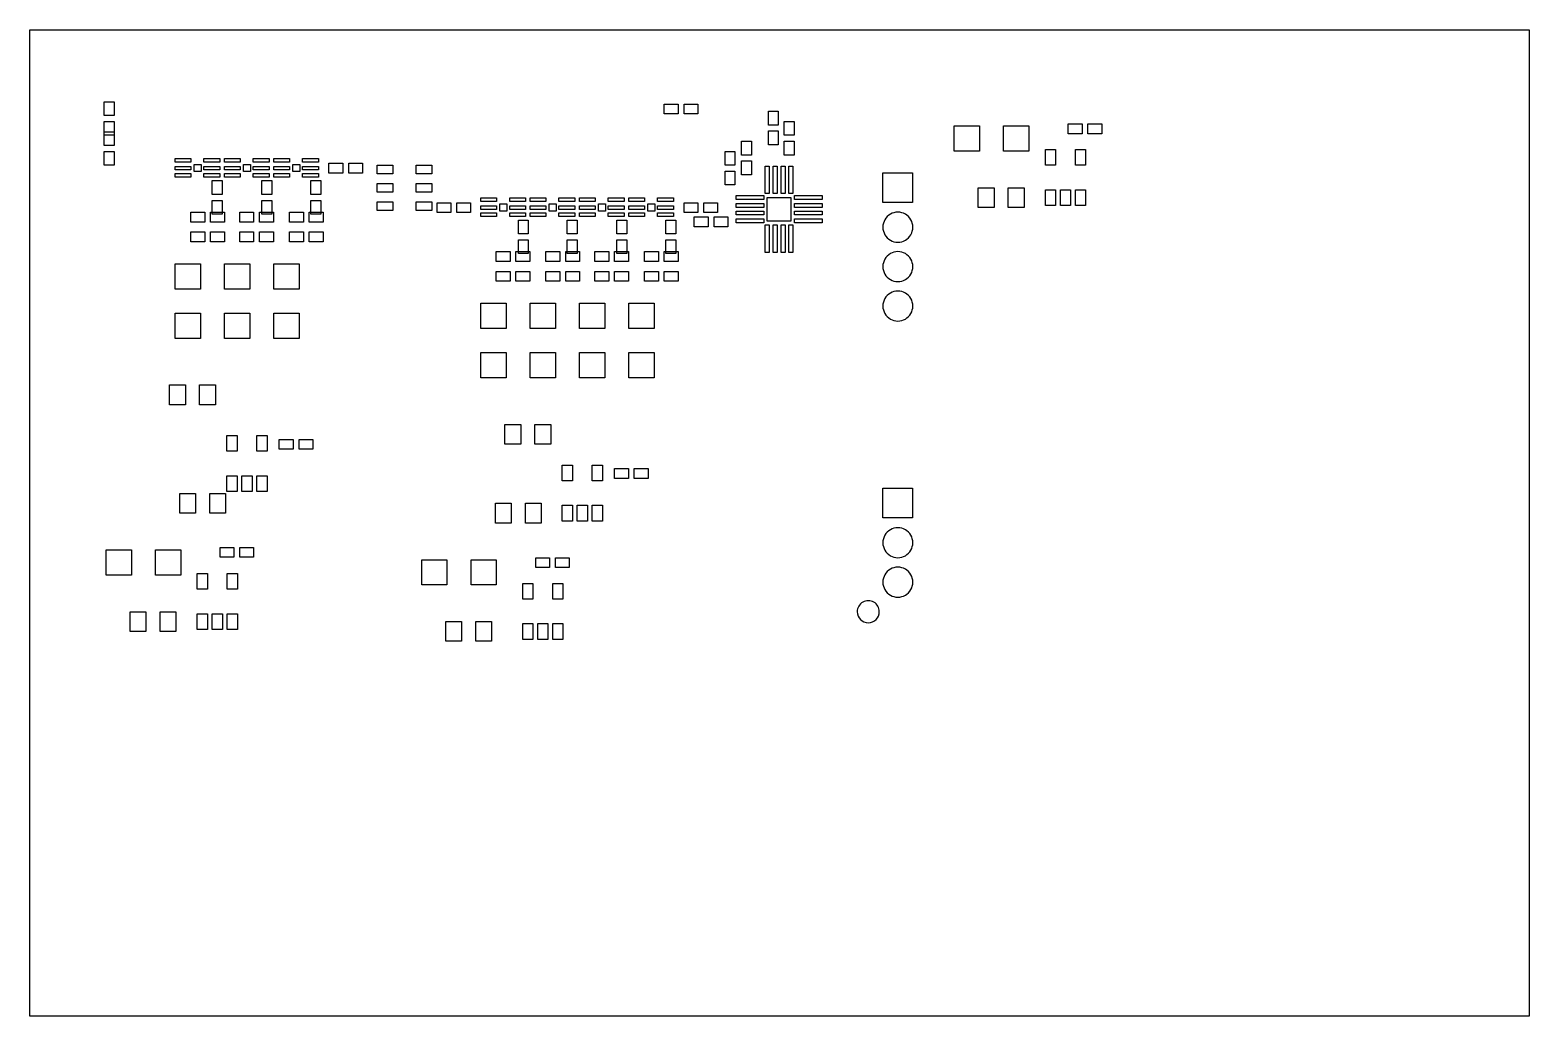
# Model space of a CAD drawing. Extents: x 0.02 to 8.28, y 6.1 to 11.54.
import ezdxf

# ---------------------------------------------------------------- set-up
doc = ezdxf.new("R2010")
doc.units = 0
doc.layers.get('0').update_dxf_attribs({"linetype": 'CONTINUOUS'})

msp = doc.modelspace()

# ---------------------------------------------------------------- linework, layer by layer
at = {"color": 7}
for points in [[(0.016062, 11.542731), (8.283778, 11.542731), (8.283778, 6.103444), (0.016062, 6.103444), (0.016062, 11.542731)], [(0.425096, 11.146751), (0.479489, 11.146751), (0.479489, 11.070601), (0.425096, 11.070601), (0.425096, 11.146751)], [(3.514611, 11.133696), (3.590761, 11.133696), (3.590761, 11.079304), (3.514611, 11.079304), (3.514611, 11.133696)], [(3.623397, 11.133696), (3.699547, 11.133696), (3.699547, 11.079304), (3.623397, 11.079304), (3.623397, 11.133696)], [(4.089, 11.094534), (4.143393, 11.094534), (4.143393, 11.018384), (4.089, 11.018384), (4.089, 11.094534)], [(0.425096, 11.037965), (0.479489, 11.037965), (0.479489, 10.961815), (0.425096, 10.961815), (0.425096, 11.037965)], [(4.176029, 11.037965), (4.230421, 11.037965), (4.230421, 10.961815), (4.176029, 10.961815), (4.176029, 11.037965)], [(5.113762, 11.014032), (5.253007, 11.014032), (5.253007, 10.874786), (5.113762, 10.874786), (5.113762, 11.014032)], [(5.385726, 11.014032), (5.524972, 11.014032), (5.524972, 10.874786), (5.385726, 10.874786), (5.385726, 11.014032)], [(5.742543, 11.024911), (5.818693, 11.024911), (5.818693, 10.970518), (5.742543, 10.970518), (5.742543, 11.024911)], [(5.851329, 11.024911), (5.927479, 11.024911), (5.927479, 10.970518), (5.851329, 10.970518), (5.851329, 11.024911)], [(0.425096, 10.981396), (0.479489, 10.981396), (0.479489, 10.905246), (0.425096, 10.905246), (0.425096, 10.981396)], [(3.941051, 10.929179), (3.995444, 10.929179), (3.995444, 10.853029), (3.941051, 10.853029), (3.941051, 10.929179)], [(4.089, 10.985748), (4.143393, 10.985748), (4.143393, 10.909598), (4.089, 10.909598), (4.089, 10.985748)], [(4.176029, 10.929179), (4.230421, 10.929179), (4.230421, 10.853029), (4.176029, 10.853029), (4.176029, 10.929179)], [(0.425096, 10.872611), (0.479489, 10.872611), (0.479489, 10.796461), (0.425096, 10.796461), (0.425096, 10.872611)], [(0.816725, 10.833448), (0.903753, 10.833448), (0.903753, 10.813866), (0.816725, 10.813866), (0.816725, 10.833448)], [(0.975552, 10.833448), (1.062581, 10.833448), (1.062581, 10.813866), (0.975552, 10.813866), (0.975552, 10.833448)], [(1.088689, 10.833448), (1.175718, 10.833448), (1.175718, 10.813866), (1.088689, 10.813866), (1.088689, 10.833448)], [(1.247516, 10.833448), (1.334545, 10.833448), (1.334545, 10.813866), (1.247516, 10.813866), (1.247516, 10.833448)], [(1.360653, 10.833448), (1.447682, 10.833448), (1.447682, 10.813866), (1.360653, 10.813866), (1.360653, 10.833448)], [(1.519481, 10.833448), (1.606509, 10.833448), (1.606509, 10.813866), (1.519481, 10.813866), (1.519481, 10.833448)], [(3.849671, 10.872611), (3.904064, 10.872611), (3.904064, 10.796461), (3.849671, 10.796461), (3.849671, 10.872611)], [(5.616352, 10.883489), (5.67292, 10.883489), (5.67292, 10.796461), (5.616352, 10.796461), (5.616352, 10.883489)], [(5.781706, 10.883489), (5.838275, 10.883489), (5.838275, 10.796461), (5.781706, 10.796461), (5.781706, 10.883489)], [(0.816725, 10.789934), (0.903753, 10.789934), (0.903753, 10.770352), (0.816725, 10.770352), (0.816725, 10.789934)], [(0.816725, 10.750771), (0.903753, 10.750771), (0.903753, 10.731189), (0.816725, 10.731189), (0.816725, 10.750771)], [(0.921159, 10.800812), (0.960322, 10.800812), (0.960322, 10.761649), (0.921159, 10.761649), (0.921159, 10.800812)], [(0.975552, 10.789934), (1.062581, 10.789934), (1.062581, 10.770352), (0.975552, 10.770352), (0.975552, 10.789934)], [(0.975552, 10.750771), (1.062581, 10.750771), (1.062581, 10.731189), (0.975552, 10.731189), (0.975552, 10.750771)], [(1.088689, 10.789934), (1.175718, 10.789934), (1.175718, 10.770352), (1.088689, 10.770352), (1.088689, 10.789934)], [(1.088689, 10.750771), (1.175718, 10.750771), (1.175718, 10.731189), (1.088689, 10.731189), (1.088689, 10.750771)], [(1.193123, 10.800812), (1.232286, 10.800812), (1.232286, 10.761649), (1.193123, 10.761649), (1.193123, 10.800812)], [(1.247516, 10.789934), (1.334545, 10.789934), (1.334545, 10.770352), (1.247516, 10.770352), (1.247516, 10.789934)], [(1.247516, 10.750771), (1.334545, 10.750771), (1.334545, 10.731189), (1.247516, 10.731189), (1.247516, 10.750771)], [(1.360653, 10.789934), (1.447682, 10.789934), (1.447682, 10.770352), (1.360653, 10.770352), (1.360653, 10.789934)], [(1.360653, 10.750771), (1.447682, 10.750771), (1.447682, 10.731189), (1.360653, 10.731189), (1.360653, 10.750771)], [(1.465088, 10.800812), (1.504251, 10.800812), (1.504251, 10.761649), (1.465088, 10.761649), (1.465088, 10.800812)], [(1.519481, 10.789934), (1.606509, 10.789934), (1.606509, 10.770352), (1.519481, 10.770352), (1.519481, 10.789934)], [(1.519481, 10.750771), (1.606509, 10.750771), (1.606509, 10.731189), (1.519481, 10.731189), (1.519481, 10.750771)], [(1.665254, 10.807339), (1.741404, 10.807339), (1.741404, 10.752946), (1.665254, 10.752946), (1.665254, 10.807339)], [(1.774039, 10.807339), (1.850189, 10.807339), (1.850189, 10.752946), (1.774039, 10.752946), (1.774039, 10.807339)], [(1.930691, 10.796461), (2.017719, 10.796461), (2.017719, 10.748595), (1.930691, 10.748595), (1.930691, 10.796461)], [(2.146087, 10.796461), (2.233115, 10.796461), (2.233115, 10.748595), (2.146087, 10.748595), (2.146087, 10.796461)], [(3.849671, 10.763825), (3.904064, 10.763825), (3.904064, 10.687675), (3.849671, 10.687675), (3.849671, 10.763825)], [(3.941051, 10.820394), (3.995444, 10.820394), (3.995444, 10.744243), (3.941051, 10.744243), (3.941051, 10.820394)], [(4.071594, 10.792109), (4.093351, 10.792109), (4.093351, 10.639809), (4.071594, 10.639809), (4.071594, 10.792109)], [(4.115109, 10.792109), (4.136866, 10.792109), (4.136866, 10.639809), (4.115109, 10.639809), (4.115109, 10.792109)], [(4.158623, 10.792109), (4.18038, 10.792109), (4.18038, 10.639809), (4.158623, 10.639809), (4.158623, 10.792109)], [(4.202137, 10.792109), (4.223894, 10.792109), (4.223894, 10.639809), (4.202137, 10.639809), (4.202137, 10.792109)], [(4.719957, 10.755122), (4.883136, 10.755122), (4.883136, 10.591943), (4.719957, 10.591943), (4.719957, 10.755122)], [(1.021242, 10.711608), (1.075635, 10.711608), (1.075635, 10.635458), (1.021242, 10.635458), (1.021242, 10.711608)], [(1.295382, 10.711608), (1.349775, 10.711608), (1.349775, 10.635458), (1.295382, 10.635458), (1.295382, 10.711608)], [(1.565171, 10.711608), (1.619564, 10.711608), (1.619564, 10.635458), (1.565171, 10.635458), (1.565171, 10.711608)], [(1.930691, 10.696378), (2.017719, 10.696378), (2.017719, 10.648512), (1.930691, 10.648512), (1.930691, 10.696378)], [(2.146087, 10.696378), (2.233115, 10.696378), (2.233115, 10.648512), (2.146087, 10.648512), (2.146087, 10.696378)], [(5.24648, 10.672445), (5.333509, 10.672445), (5.333509, 10.563659), (5.24648, 10.563659), (5.24648, 10.672445)], [(5.411835, 10.672445), (5.498863, 10.672445), (5.498863, 10.563659), (5.411835, 10.563659), (5.411835, 10.672445)], [(1.021242, 10.602822), (1.075635, 10.602822), (1.075635, 10.526672), (1.021242, 10.526672), (1.021242, 10.602822)], [(1.295382, 10.602822), (1.349775, 10.602822), (1.349775, 10.526672), (1.295382, 10.526672), (1.295382, 10.602822)], [(1.565171, 10.602822), (1.619564, 10.602822), (1.619564, 10.526672), (1.565171, 10.526672), (1.565171, 10.602822)], [(1.930691, 10.594119), (2.017719, 10.594119), (2.017719, 10.546253), (1.930691, 10.546253), (1.930691, 10.594119)], [(2.146087, 10.594119), (2.233115, 10.594119), (2.233115, 10.546253), (2.146087, 10.546253), (2.146087, 10.594119)], [(2.261399, 10.589768), (2.337549, 10.589768), (2.337549, 10.535375), (2.261399, 10.535375), (2.261399, 10.589768)], [(2.370185, 10.589768), (2.446335, 10.589768), (2.446335, 10.535375), (2.370185, 10.535375), (2.370185, 10.589768)], [(2.502904, 10.615876), (2.589932, 10.615876), (2.589932, 10.596295), (2.502904, 10.596295), (2.502904, 10.615876)], [(2.607338, 10.583241), (2.646501, 10.583241), (2.646501, 10.544078), (2.607338, 10.544078), (2.607338, 10.583241)], [(2.661731, 10.615876), (2.74876, 10.615876), (2.74876, 10.596295), (2.661731, 10.596295), (2.661731, 10.615876)], [(2.774868, 10.615876), (2.861897, 10.615876), (2.861897, 10.596295), (2.774868, 10.596295), (2.774868, 10.615876)], [(2.879302, 10.583241), (2.918465, 10.583241), (2.918465, 10.544078), (2.879302, 10.544078), (2.879302, 10.583241)], [(2.933695, 10.615876), (3.020724, 10.615876), (3.020724, 10.596295), (2.933695, 10.596295), (2.933695, 10.615876)], [(3.046833, 10.615876), (3.133861, 10.615876), (3.133861, 10.596295), (3.046833, 10.596295), (3.046833, 10.615876)], [(3.151267, 10.583241), (3.19043, 10.583241), (3.19043, 10.544078), (3.151267, 10.544078), (3.151267, 10.583241)], [(3.20566, 10.615876), (3.292688, 10.615876), (3.292688, 10.596295), (3.20566, 10.596295), (3.20566, 10.615876)], [(3.318797, 10.615876), (3.405825, 10.615876), (3.405825, 10.596295), (3.318797, 10.596295), (3.318797, 10.615876)], [(3.423231, 10.583241), (3.462394, 10.583241), (3.462394, 10.544078), (3.423231, 10.544078), (3.423231, 10.583241)], [(3.477624, 10.615876), (3.564653, 10.615876), (3.564653, 10.596295), (3.477624, 10.596295), (3.477624, 10.615876)], [(3.623397, 10.589768), (3.699547, 10.589768), (3.699547, 10.535375), (3.623397, 10.535375), (3.623397, 10.589768)], [(3.732183, 10.589768), (3.808333, 10.589768), (3.808333, 10.535375), (3.732183, 10.535375), (3.732183, 10.589768)], [(3.910591, 10.628931), (4.062891, 10.628931), (4.062891, 10.607173), (3.910591, 10.607173), (3.910591, 10.628931)], [(3.910591, 10.585416), (4.062891, 10.585416), (4.062891, 10.563659), (3.910591, 10.563659), (3.910591, 10.585416)], [(4.082473, 10.618052), (4.213016, 10.618052), (4.213016, 10.487509), (4.082473, 10.487509), (4.082473, 10.618052)], [(4.232597, 10.628931), (4.384897, 10.628931), (4.384897, 10.607173), (4.232597, 10.607173), (4.232597, 10.628931)], [(4.232597, 10.585416), (4.384897, 10.585416), (4.384897, 10.563659), (4.232597, 10.563659), (4.232597, 10.585416)], [(5.616352, 10.661566), (5.67292, 10.661566), (5.67292, 10.574538), (5.616352, 10.574538), (5.616352, 10.661566)], [(5.699029, 10.661566), (5.755598, 10.661566), (5.755598, 10.574538), (5.699029, 10.574538), (5.699029, 10.661566)], [(5.781706, 10.661566), (5.838275, 10.661566), (5.838275, 10.574538), (5.781706, 10.574538), (5.781706, 10.661566)], [(0.903753, 10.537551), (0.979903, 10.537551), (0.979903, 10.483158), (0.903753, 10.483158), (0.903753, 10.537551)], [(1.012539, 10.537551), (1.088689, 10.537551), (1.088689, 10.483158), (1.012539, 10.483158), (1.012539, 10.537551)], [(1.173542, 10.537551), (1.249692, 10.537551), (1.249692, 10.483158), (1.173542, 10.483158), (1.173542, 10.537551)], [(1.282328, 10.537551), (1.358478, 10.537551), (1.358478, 10.483158), (1.282328, 10.483158), (1.282328, 10.537551)], [(1.447682, 10.537551), (1.523832, 10.537551), (1.523832, 10.483158), (1.447682, 10.483158), (1.447682, 10.537551)], [(1.556468, 10.537551), (1.632618, 10.537551), (1.632618, 10.483158), (1.556468, 10.483158), (1.556468, 10.537551)], [(2.502904, 10.572362), (2.589932, 10.572362), (2.589932, 10.552781), (2.502904, 10.552781), (2.502904, 10.572362)], [(2.502904, 10.533199), (2.589932, 10.533199), (2.589932, 10.513618), (2.502904, 10.513618), (2.502904, 10.533199)], [(2.661731, 10.572362), (2.74876, 10.572362), (2.74876, 10.552781), (2.661731, 10.552781), (2.661731, 10.572362)], [(2.661731, 10.533199), (2.74876, 10.533199), (2.74876, 10.513618), (2.661731, 10.513618), (2.661731, 10.533199)], [(2.774868, 10.572362), (2.861897, 10.572362), (2.861897, 10.552781), (2.774868, 10.552781), (2.774868, 10.572362)], [(2.774868, 10.533199), (2.861897, 10.533199), (2.861897, 10.513618), (2.774868, 10.513618), (2.774868, 10.533199)], [(2.933695, 10.572362), (3.020724, 10.572362), (3.020724, 10.552781), (2.933695, 10.552781), (2.933695, 10.572362)], [(2.933695, 10.533199), (3.020724, 10.533199), (3.020724, 10.513618), (2.933695, 10.513618), (2.933695, 10.533199)], [(3.046833, 10.572362), (3.133861, 10.572362), (3.133861, 10.552781), (3.046833, 10.552781), (3.046833, 10.572362)], [(3.046833, 10.533199), (3.133861, 10.533199), (3.133861, 10.513618), (3.046833, 10.513618), (3.046833, 10.533199)], [(3.20566, 10.572362), (3.292688, 10.572362), (3.292688, 10.552781), (3.20566, 10.552781), (3.20566, 10.572362)], [(3.20566, 10.533199), (3.292688, 10.533199), (3.292688, 10.513618), (3.20566, 10.513618), (3.20566, 10.533199)], [(3.318797, 10.572362), (3.405825, 10.572362), (3.405825, 10.552781), (3.318797, 10.552781), (3.318797, 10.572362)], [(3.318797, 10.533199), (3.405825, 10.533199), (3.405825, 10.513618), (3.318797, 10.513618), (3.318797, 10.533199)], [(3.477624, 10.572362), (3.564653, 10.572362), (3.564653, 10.552781), (3.477624, 10.552781), (3.477624, 10.572362)], [(3.477624, 10.533199), (3.564653, 10.533199), (3.564653, 10.513618), (3.477624, 10.513618), (3.477624, 10.533199)], [(3.679966, 10.511442), (3.756116, 10.511442), (3.756116, 10.457049), (3.679966, 10.457049), (3.679966, 10.511442)], [(3.788751, 10.511442), (3.864901, 10.511442), (3.864901, 10.457049), (3.788751, 10.457049), (3.788751, 10.511442)], [(3.910591, 10.544078), (4.062891, 10.544078), (4.062891, 10.522321), (3.910591, 10.522321), (3.910591, 10.544078)], [(3.910591, 10.500563), (4.062891, 10.500563), (4.062891, 10.478806), (3.910591, 10.478806), (3.910591, 10.500563)], [(4.232597, 10.544078), (4.384897, 10.544078), (4.384897, 10.522321), (4.232597, 10.522321), (4.232597, 10.544078)], [(4.232597, 10.500563), (4.384897, 10.500563), (4.384897, 10.478806), (4.232597, 10.478806), (4.232597, 10.500563)], [(0.903753, 10.428765), (0.979903, 10.428765), (0.979903, 10.374372), (0.903753, 10.374372), (0.903753, 10.428765)], [(1.012539, 10.428765), (1.088689, 10.428765), (1.088689, 10.374372), (1.012539, 10.374372), (1.012539, 10.428765)], [(1.173542, 10.428765), (1.249692, 10.428765), (1.249692, 10.374372), (1.173542, 10.374372), (1.173542, 10.428765)], [(1.282328, 10.428765), (1.358478, 10.428765), (1.358478, 10.374372), (1.282328, 10.374372), (1.282328, 10.428765)], [(1.447682, 10.428765), (1.523832, 10.428765), (1.523832, 10.374372), (1.447682, 10.374372), (1.447682, 10.428765)], [(1.556468, 10.428765), (1.632618, 10.428765), (1.632618, 10.374372), (1.556468, 10.374372), (1.556468, 10.428765)], [(2.709597, 10.494036), (2.76399, 10.494036), (2.76399, 10.417886), (2.709597, 10.417886), (2.709597, 10.494036)], [(2.979385, 10.494036), (3.033778, 10.494036), (3.033778, 10.417886), (2.979385, 10.417886), (2.979385, 10.494036)], [(3.253525, 10.494036), (3.307918, 10.494036), (3.307918, 10.417886), (3.253525, 10.417886), (3.253525, 10.494036)], [(3.523314, 10.494036), (3.577707, 10.494036), (3.577707, 10.417886), (3.523314, 10.417886), (3.523314, 10.494036)], [(4.071594, 10.467928), (4.093351, 10.467928), (4.093351, 10.315628), (4.071594, 10.315628), (4.071594, 10.467928)], [(4.115109, 10.467928), (4.136866, 10.467928), (4.136866, 10.315628), (4.115109, 10.315628), (4.115109, 10.467928)], [(4.158623, 10.467928), (4.18038, 10.467928), (4.18038, 10.315628), (4.158623, 10.315628), (4.158623, 10.467928)], [(4.202137, 10.467928), (4.223894, 10.467928), (4.223894, 10.315628), (4.202137, 10.315628), (4.202137, 10.467928)], [(4.885312, 10.454873), (4.885312, 10.454873)], [(2.709597, 10.38525), (2.76399, 10.38525), (2.76399, 10.3091), (2.709597, 10.3091), (2.709597, 10.38525)], [(2.979385, 10.38525), (3.033778, 10.38525), (3.033778, 10.3091), (2.979385, 10.3091), (2.979385, 10.38525)], [(3.253525, 10.38525), (3.307918, 10.38525), (3.307918, 10.3091), (3.253525, 10.3091), (3.253525, 10.38525)], [(3.523314, 10.38525), (3.577707, 10.38525), (3.577707, 10.3091), (3.523314, 10.3091), (3.523314, 10.38525)], [(0.816725, 10.252532), (0.955971, 10.252532), (0.955971, 10.113286), (0.816725, 10.113286), (0.816725, 10.252532)], [(1.088689, 10.252532), (1.227935, 10.252532), (1.227935, 10.113286), (1.088689, 10.113286), (1.088689, 10.252532)], [(1.360653, 10.252532), (1.499899, 10.252532), (1.499899, 10.113286), (1.360653, 10.113286), (1.360653, 10.252532)], [(2.587757, 10.319979), (2.663907, 10.319979), (2.663907, 10.265586), (2.587757, 10.265586), (2.587757, 10.319979)], [(2.696542, 10.319979), (2.772692, 10.319979), (2.772692, 10.265586), (2.696542, 10.265586), (2.696542, 10.319979)], [(2.861897, 10.319979), (2.938047, 10.319979), (2.938047, 10.265586), (2.861897, 10.265586), (2.861897, 10.319979)], [(2.970682, 10.319979), (3.046833, 10.319979), (3.046833, 10.265586), (2.970682, 10.265586), (2.970682, 10.319979)], [(3.131685, 10.319979), (3.207835, 10.319979), (3.207835, 10.265586), (3.131685, 10.265586), (3.131685, 10.319979)], [(3.240471, 10.319979), (3.316621, 10.319979), (3.316621, 10.265586), (3.240471, 10.265586), (3.240471, 10.319979)], [(3.405825, 10.319979), (3.481975, 10.319979), (3.481975, 10.265586), (3.405825, 10.265586), (3.405825, 10.319979)], [(3.514611, 10.319979), (3.590761, 10.319979), (3.590761, 10.265586), (3.514611, 10.265586), (3.514611, 10.319979)], [(2.587757, 10.211193), (2.663907, 10.211193), (2.663907, 10.1568), (2.587757, 10.1568), (2.587757, 10.211193)], [(2.696542, 10.211193), (2.772692, 10.211193), (2.772692, 10.1568), (2.696542, 10.1568), (2.696542, 10.211193)], [(2.861897, 10.211193), (2.938047, 10.211193), (2.938047, 10.1568), (2.861897, 10.1568), (2.861897, 10.211193)], [(2.970682, 10.211193), (3.046833, 10.211193), (3.046833, 10.1568), (2.970682, 10.1568), (2.970682, 10.211193)], [(3.131685, 10.211193), (3.207835, 10.211193), (3.207835, 10.1568), (3.131685, 10.1568), (3.131685, 10.211193)], [(3.240471, 10.211193), (3.316621, 10.211193), (3.316621, 10.1568), (3.240471, 10.1568), (3.240471, 10.211193)], [(3.405825, 10.211193), (3.481975, 10.211193), (3.481975, 10.1568), (3.405825, 10.1568), (3.405825, 10.211193)], [(3.514611, 10.211193), (3.590761, 10.211193), (3.590761, 10.1568), (3.514611, 10.1568), (3.514611, 10.211193)], [(4.885312, 10.237302), (4.885312, 10.237302)], [(2.502904, 10.03496), (2.64215, 10.03496), (2.64215, 9.895715), (2.502904, 9.895715), (2.502904, 10.03496)], [(2.774868, 10.03496), (2.914114, 10.03496), (2.914114, 9.895715), (2.774868, 9.895715), (2.774868, 10.03496)], [(3.046833, 10.03496), (3.186078, 10.03496), (3.186078, 9.895715), (3.046833, 9.895715), (3.046833, 10.03496)], [(3.318797, 10.03496), (3.458043, 10.03496), (3.458043, 9.895715), (3.318797, 9.895715), (3.318797, 10.03496)], [(4.885312, 10.01973), (4.885312, 10.01973)], [(0.816725, 9.980568), (0.955971, 9.980568), (0.955971, 9.841322), (0.816725, 9.841322), (0.816725, 9.980568)], [(1.088689, 9.980568), (1.227935, 9.980568), (1.227935, 9.841322), (1.088689, 9.841322), (1.088689, 9.980568)], [(1.360653, 9.980568), (1.499899, 9.980568), (1.499899, 9.841322), (1.360653, 9.841322), (1.360653, 9.980568)], [(2.502904, 9.762996), (2.64215, 9.762996), (2.64215, 9.62375), (2.502904, 9.62375), (2.502904, 9.762996)], [(2.774868, 9.762996), (2.914114, 9.762996), (2.914114, 9.62375), (2.774868, 9.62375), (2.774868, 9.762996)], [(3.046833, 9.762996), (3.186078, 9.762996), (3.186078, 9.62375), (3.046833, 9.62375), (3.046833, 9.762996)], [(3.318797, 9.762996), (3.458043, 9.762996), (3.458043, 9.62375), (3.318797, 9.62375), (3.318797, 9.762996)], [(0.786265, 9.584587), (0.873293, 9.584587), (0.873293, 9.475802), (0.786265, 9.475802), (0.786265, 9.584587)], [(0.951619, 9.584587), (1.038648, 9.584587), (1.038648, 9.475802), (0.951619, 9.475802), (0.951619, 9.584587)], [(2.635622, 9.367016), (2.722651, 9.367016), (2.722651, 9.25823), (2.635622, 9.25823), (2.635622, 9.367016)], [(2.800977, 9.367016), (2.888005, 9.367016), (2.888005, 9.25823), (2.800977, 9.25823), (2.800977, 9.367016)], [(1.101743, 9.306096), (1.158312, 9.306096), (1.158312, 9.219067), (1.101743, 9.219067), (1.101743, 9.306096)], [(1.267098, 9.306096), (1.323666, 9.306096), (1.323666, 9.219067), (1.267098, 9.219067), (1.267098, 9.306096)], [(1.391113, 9.284339), (1.467264, 9.284339), (1.467264, 9.229946), (1.391113, 9.229946), (1.391113, 9.284339)], [(1.499899, 9.284339), (1.576049, 9.284339), (1.576049, 9.229946), (1.499899, 9.229946), (1.499899, 9.284339)], [(2.951101, 9.142917), (3.00767, 9.142917), (3.00767, 9.055889), (2.951101, 9.055889), (2.951101, 9.142917)], [(3.116455, 9.142917), (3.173024, 9.142917), (3.173024, 9.055889), (3.116455, 9.055889), (3.116455, 9.142917)], [(3.240471, 9.123336), (3.316621, 9.123336), (3.316621, 9.068943), (3.240471, 9.068943), (3.240471, 9.123336)], [(3.349257, 9.123336), (3.425407, 9.123336), (3.425407, 9.068943), (3.349257, 9.068943), (3.349257, 9.123336)], [(1.101743, 9.084173), (1.158312, 9.084173), (1.158312, 8.997144), (1.101743, 8.997144), (1.101743, 9.084173)], [(1.184421, 9.084173), (1.240989, 9.084173), (1.240989, 8.997144), (1.184421, 8.997144), (1.184421, 9.084173)], [(1.267098, 9.084173), (1.323666, 9.084173), (1.323666, 8.997144), (1.267098, 8.997144), (1.267098, 9.084173)], [(4.719957, 9.01455), (4.883136, 9.01455), (4.883136, 8.851372), (4.719957, 8.851372), (4.719957, 9.01455)], [(0.842833, 8.986266), (0.929862, 8.986266), (0.929862, 8.87748), (0.842833, 8.87748), (0.842833, 8.986266)], [(1.008188, 8.986266), (1.095216, 8.986266), (1.095216, 8.87748), (1.008188, 8.87748), (1.008188, 8.986266)], [(2.583405, 8.931873), (2.670434, 8.931873), (2.670434, 8.823087), (2.583405, 8.823087), (2.583405, 8.931873)], [(2.74876, 8.931873), (2.835788, 8.931873), (2.835788, 8.823087), (2.74876, 8.823087), (2.74876, 8.931873)], [(2.951101, 8.920994), (3.00767, 8.920994), (3.00767, 8.833966), (2.951101, 8.833966), (2.951101, 8.920994)], [(3.033778, 8.920994), (3.090347, 8.920994), (3.090347, 8.833966), (3.033778, 8.833966), (3.033778, 8.920994)], [(3.116455, 8.920994), (3.173024, 8.920994), (3.173024, 8.833966), (3.116455, 8.833966), (3.116455, 8.920994)], [(1.064756, 8.688193), (1.140906, 8.688193), (1.140906, 8.6338), (1.064756, 8.6338), (1.064756, 8.688193)], [(1.173542, 8.688193), (1.249692, 8.688193), (1.249692, 8.6338), (1.173542, 8.6338), (1.173542, 8.688193)], [(4.885312, 8.714301), (4.885312, 8.714301)], [(0.435975, 8.675139), (0.57522, 8.675139), (0.57522, 8.535893), (0.435975, 8.535893), (0.435975, 8.675139)], [(0.707939, 8.675139), (0.847185, 8.675139), (0.847185, 8.535893), (0.707939, 8.535893), (0.707939, 8.675139)], [(2.176547, 8.620746), (2.315792, 8.620746), (2.315792, 8.4815), (2.176547, 8.4815), (2.176547, 8.620746)], [(2.448511, 8.620746), (2.587757, 8.620746), (2.587757, 8.4815), (2.448511, 8.4815), (2.448511, 8.620746)], [(2.805328, 8.631624), (2.881478, 8.631624), (2.881478, 8.577231), (2.805328, 8.577231), (2.805328, 8.631624)], [(2.914114, 8.631624), (2.990264, 8.631624), (2.990264, 8.577231), (2.914114, 8.577231), (2.914114, 8.631624)], [(0.938565, 8.544596), (0.995133, 8.544596), (0.995133, 8.457567), (0.938565, 8.457567), (0.938565, 8.544596)], [(1.103919, 8.544596), (1.160488, 8.544596), (1.160488, 8.457567), (1.103919, 8.457567), (1.103919, 8.544596)], [(2.73353, 8.490203), (2.790098, 8.490203), (2.790098, 8.403174), (2.73353, 8.403174), (2.73353, 8.490203)], [(2.898884, 8.490203), (2.955452, 8.490203), (2.955452, 8.403174), (2.898884, 8.403174), (2.898884, 8.490203)], [(4.885312, 8.49673), (4.885312, 8.49673)], [(0.568693, 8.333551), (0.655722, 8.333551), (0.655722, 8.224766), (0.568693, 8.224766), (0.568693, 8.333551)], [(0.734048, 8.333551), (0.821076, 8.333551), (0.821076, 8.224766), (0.734048, 8.224766), (0.734048, 8.333551)], [(0.938565, 8.322673), (0.995133, 8.322673), (0.995133, 8.235644), (0.938565, 8.235644), (0.938565, 8.322673)], [(1.021242, 8.322673), (1.077811, 8.322673), (1.077811, 8.235644), (1.021242, 8.235644), (1.021242, 8.322673)], [(1.103919, 8.322673), (1.160488, 8.322673), (1.160488, 8.235644), (1.103919, 8.235644), (1.103919, 8.322673)], [(2.309265, 8.279158), (2.396294, 8.279158), (2.396294, 8.170373), (2.309265, 8.170373), (2.309265, 8.279158)], [(2.47462, 8.279158), (2.561648, 8.279158), (2.561648, 8.170373), (2.47462, 8.170373), (2.47462, 8.279158)], [(2.73353, 8.26828), (2.790098, 8.26828), (2.790098, 8.181251), (2.73353, 8.181251), (2.73353, 8.26828)], [(2.816207, 8.26828), (2.872775, 8.26828), (2.872775, 8.181251), (2.816207, 8.181251), (2.816207, 8.26828)], [(2.898884, 8.26828), (2.955452, 8.26828), (2.955452, 8.181251), (2.898884, 8.181251), (2.898884, 8.26828)], [(4.700376, 8.333551), (4.700376, 8.333551)]]:
    msp.add_lwpolyline(points, dxfattribs=at)
for points in [[(4.761296, 10.526474), (4.735715, 10.511705), (4.719957, 10.484411), (4.719957, 10.454873)], [(4.843973, 10.526474), (4.818393, 10.541243), (4.786876, 10.541243), (4.761296, 10.526474)], [(4.885312, 10.454873), (4.885312, 10.484411), (4.869553, 10.511705), (4.843973, 10.526474)], [(4.719957, 10.454873), (4.719957, 10.425336), (4.735715, 10.398042), (4.761296, 10.383273)], [(4.843973, 10.383273), (4.869553, 10.398042), (4.885312, 10.425336), (4.885312, 10.454873)], [(4.761296, 10.383273), (4.786876, 10.368504), (4.818393, 10.368504), (4.843973, 10.383273)], [(4.761296, 10.308902), (4.735715, 10.294134), (4.719957, 10.26684), (4.719957, 10.237302)], [(4.843973, 10.308902), (4.818393, 10.323671), (4.786876, 10.323671), (4.761296, 10.308902)], [(4.885312, 10.237302), (4.885312, 10.26684), (4.869553, 10.294134), (4.843973, 10.308902)], [(4.719957, 10.237302), (4.719957, 10.207764), (4.735715, 10.18047), (4.761296, 10.165701)], [(4.843973, 10.165701), (4.869553, 10.18047), (4.885312, 10.207764), (4.885312, 10.237302)], [(4.761296, 10.091331), (4.735715, 10.076562), (4.719957, 10.049268), (4.719957, 10.01973)], [(4.761296, 10.165701), (4.786876, 10.150933), (4.818393, 10.150933), (4.843973, 10.165701)], [(4.843973, 10.091331), (4.818393, 10.1061), (4.786876, 10.1061), (4.761296, 10.091331)], [(4.885312, 10.01973), (4.885312, 10.049268), (4.869553, 10.076562), (4.843973, 10.091331)], [(4.719957, 10.01973), (4.719957, 9.990193), (4.735715, 9.962899), (4.761296, 9.94813)], [(4.843973, 9.94813), (4.869553, 9.962899), (4.885312, 9.990193), (4.885312, 10.01973)], [(4.761296, 9.94813), (4.786876, 9.933361), (4.818393, 9.933361), (4.843973, 9.94813)], [(4.761296, 8.785902), (4.735715, 8.771133), (4.719957, 8.743839), (4.719957, 8.714301)], [(4.843973, 8.785902), (4.818393, 8.800671), (4.786876, 8.800671), (4.761296, 8.785902)], [(4.885312, 8.714301), (4.885312, 8.743839), (4.869553, 8.771133), (4.843973, 8.785902)], [(4.719957, 8.714301), (4.719957, 8.684764), (4.735715, 8.65747), (4.761296, 8.642701)], [(4.843973, 8.642701), (4.869553, 8.65747), (4.885312, 8.684764), (4.885312, 8.714301)], [(4.761296, 8.642701), (4.786876, 8.627932), (4.818393, 8.627932), (4.843973, 8.642701)], [(4.761296, 8.568331), (4.735715, 8.553562), (4.719957, 8.526268), (4.719957, 8.49673)], [(4.843973, 8.568331), (4.818393, 8.583099), (4.786876, 8.583099), (4.761296, 8.568331)], [(4.885312, 8.49673), (4.885312, 8.526268), (4.869553, 8.553562), (4.843973, 8.568331)], [(4.719957, 8.49673), (4.719957, 8.467192), (4.735715, 8.439898), (4.761296, 8.42513)], [(4.843973, 8.42513), (4.869553, 8.439898), (4.885312, 8.467192), (4.885312, 8.49673)], [(4.608983, 8.386347), (4.590127, 8.375455), (4.57852, 8.355327), (4.578536, 8.333551)], [(4.669929, 8.386347), (4.651073, 8.39724), (4.627838, 8.39724), (4.608983, 8.386347)], [(4.700376, 8.333551), (4.700392, 8.355327), (4.688784, 8.375455), (4.669929, 8.386347)], [(4.761296, 8.42513), (4.786876, 8.410361), (4.818393, 8.410361), (4.843973, 8.42513)], [(4.578536, 8.333551), (4.578561, 8.299924), (4.605828, 8.272676), (4.639456, 8.272676)], [(4.639456, 8.272676), (4.673083, 8.272676), (4.700351, 8.299924), (4.700376, 8.333551)]]:
    msp.add_open_spline(points, degree=3, dxfattribs=at)

doc.saveas('drawing.dxf')
